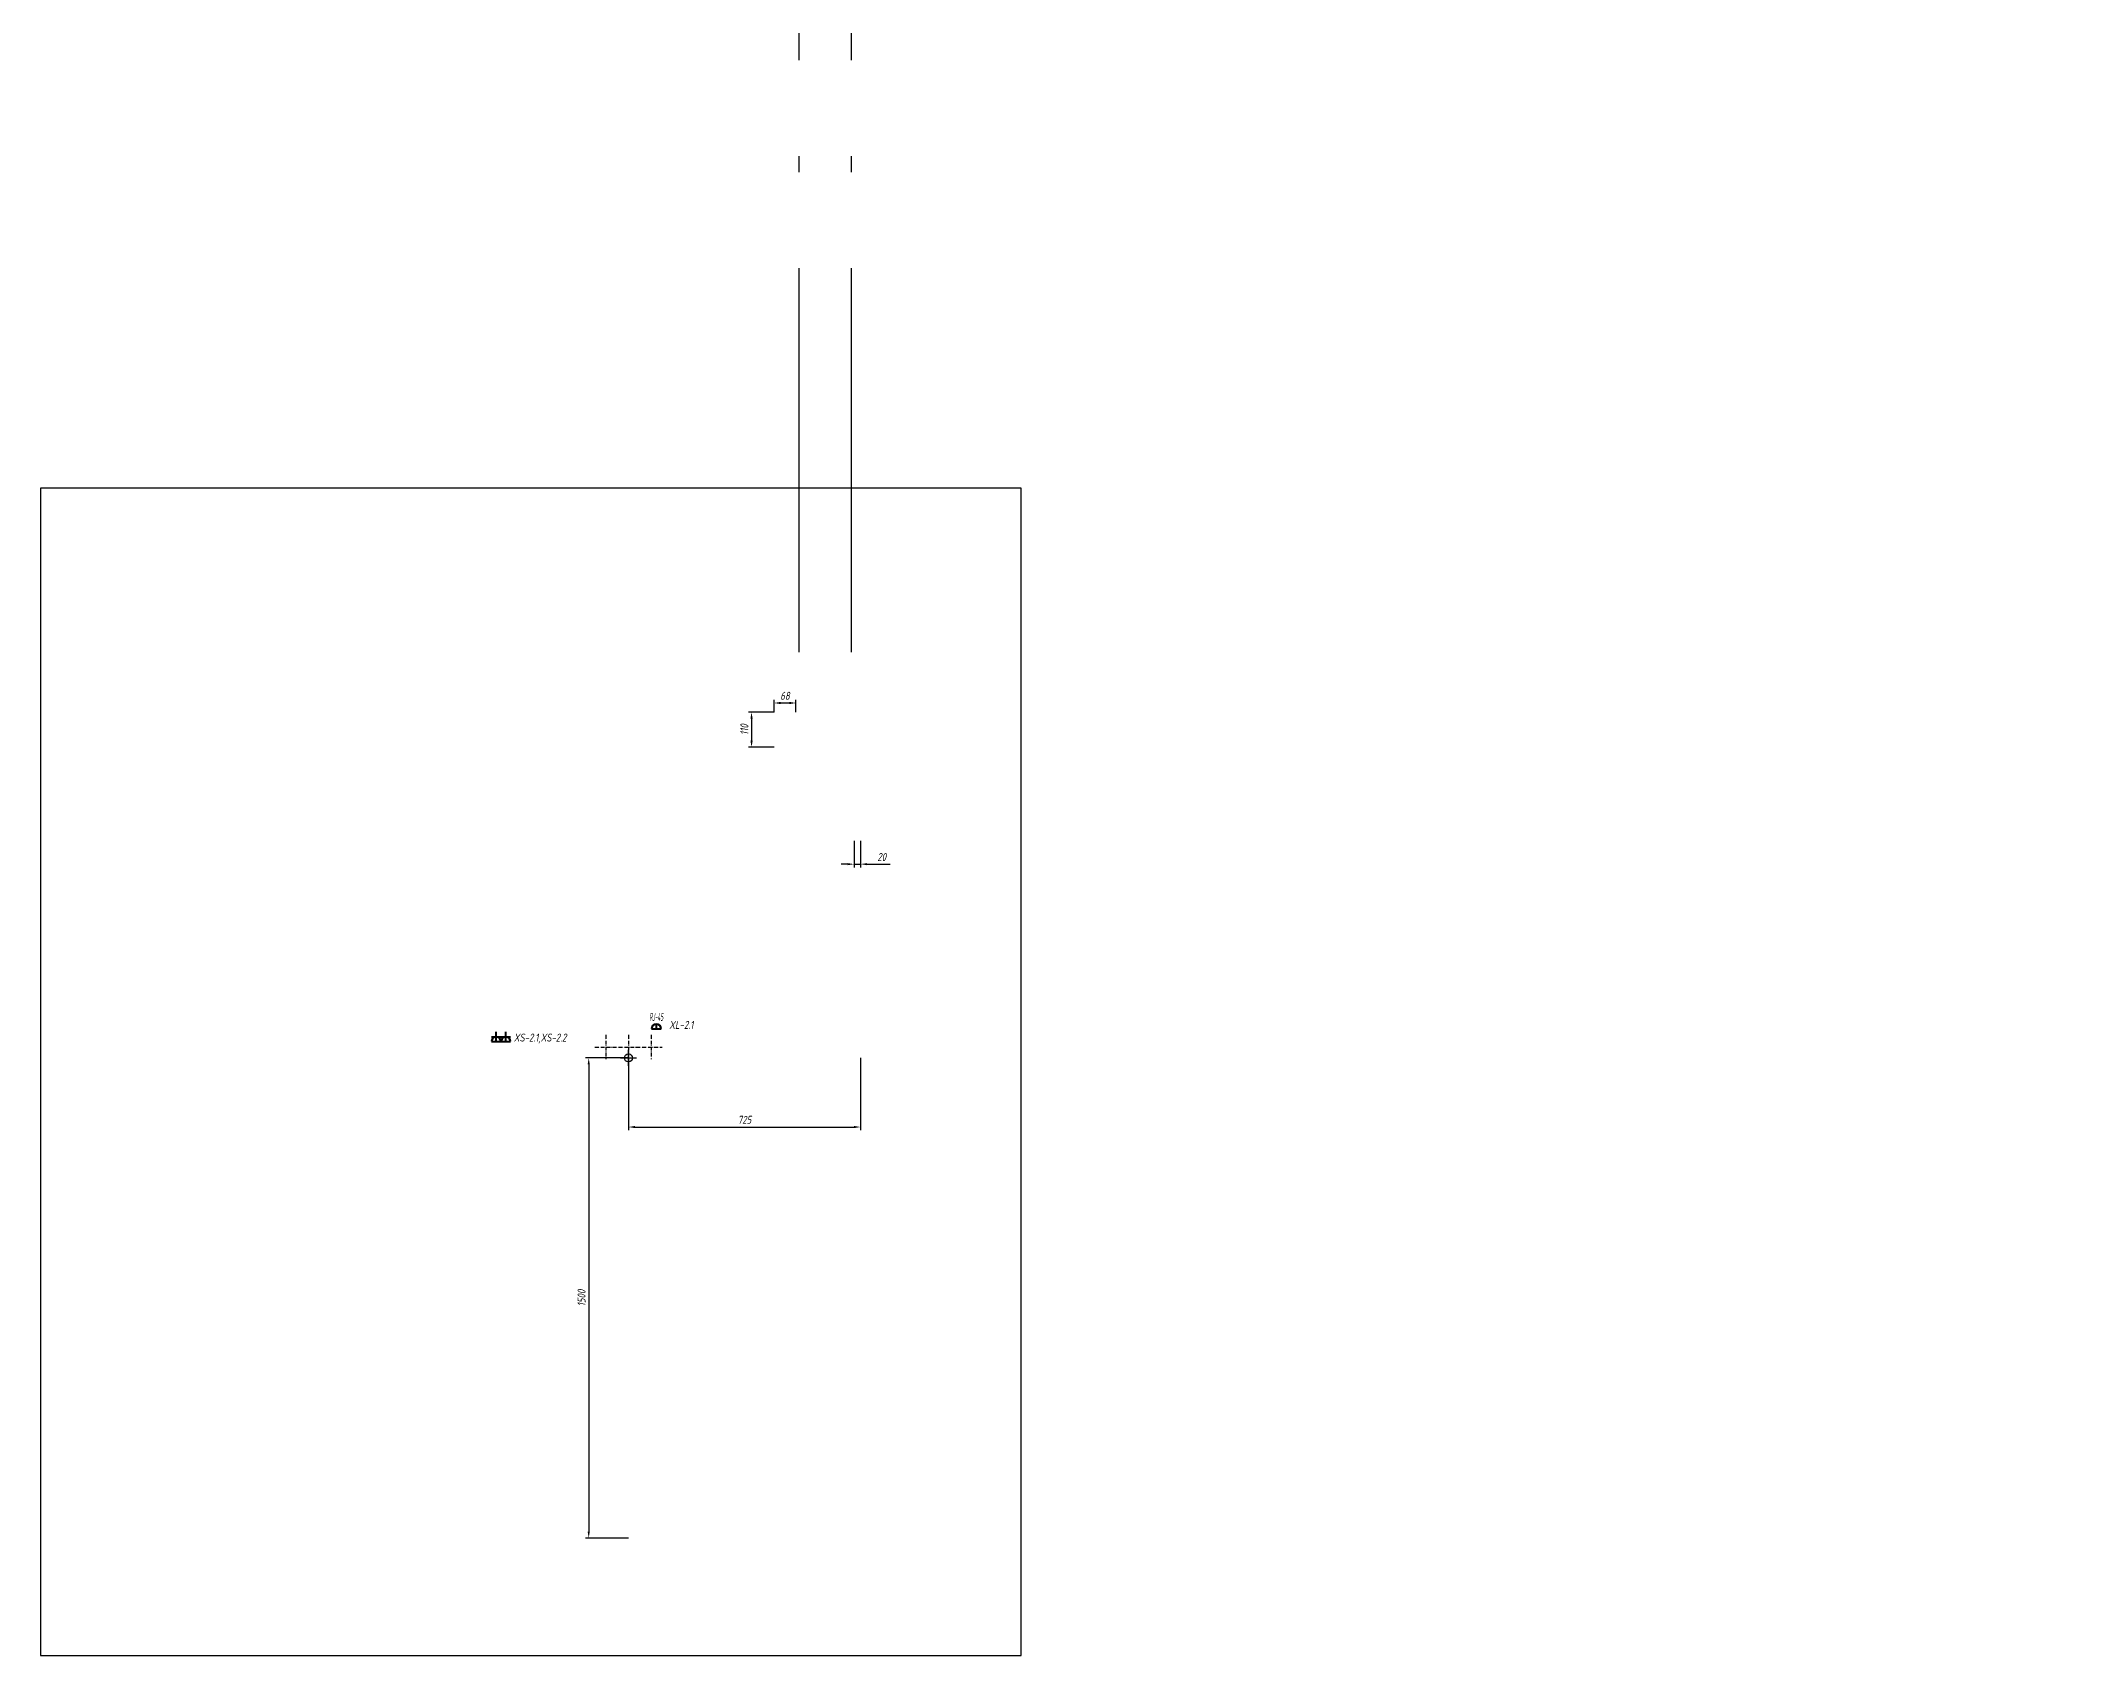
# Model space of a CAD drawing. Header units: millimetres. Extents: x -7421 to 21275, y -3440 to 28222.
# Drawn here: x -1879 to 4451, y 2302 to 7346 of the extents above; entities that cross this region are included whole.
import ezdxf
from ezdxf.enums import TextEntityAlignment as Align

# ---------------------------------------------------------------- set-up
doc = ezdxf.new("R2010")
doc.units = ezdxf.units.MM
doc.header["$PDMODE"] = 34
doc.header["$PDSIZE"] = 25
doc.linetypes.add('ACAD_ISO10W100', pattern=[18.5, 12, -3, 0.5, -3])
doc.layers.add('02 ЭОМ и СС', color=7, linetype='Continuous')
doc.layers.add('11 Привязка размеры', color=7, linetype='Continuous')
doc.layers.add('100 noprint', color=1, linetype='Continuous', plot=False)
doc.styles.get("Standard").update_dxf_attribs({"font": ''})
doc.styles.add('ГОСТ-ISOCPEUR', font='isocpeui.ttf', dxfattribs={"width": 0.8})
doc.styles.get('Standard').set_extended_font_data('Ubuntu')
doc.dimstyles.new('ISO-25', dxfattribs={"dimtxt": 2.5, "dimasz": 2.5, "dimexe": 1.25, "dimexo": 0.625, "dimtad": 1, "dimtxsty": 'Standard', "dimcen": 2.5, "dimadec": 0, "dimazin": 0, "dimtfac": 1, "dimtmove": 0, "dimatfit": 3, "dimfxl": 1, "dimarcsym": 0})

# ---------------------------------------------------------------- blocks, each defined once
blk = doc.blocks.new('*D12')
at = {"layer": '11 Привязка размеры', "color": 0, "lineweight": -2, "transparency": 16777216}
for p, q in [((663.2, 4847), (663.2, 4763.7)), ((683.2, 4847), (683.2, 4763.7)), ((643.2, 4773.7), (623.2, 4773.7)), ((663.2, 4773.7), (683.2, 4773.7)), ((703.2, 4773.7), (775.6, 4773.7))]:
    blk.add_line(p, q, dxfattribs=at)
at = {"layer": '11 Привязка размеры', "color": 0, "transparency": 16777216}
for points in [[(643.2, 4770.4), (643.2, 4777), (663.2, 4773.7)], [(703.2, 4777), (703.2, 4770.4), (683.2, 4773.7)]]:
    blk.add_solid(points, dxfattribs=at)
at = {"layer": 'Defpoints', "color": 0, "transparency": 16777216}
for p in [(663.2, 4847), (683.2, 4847), (683.2, 4773.7)]:
    blk.add_point(p, dxfattribs=at)
at = {"layer": '11 Привязка размеры', "color": 0, "transparency": 16777216, "insert": (749.4, 4796.2), "char_height": 25, "attachment_point": 5, "style": 'ГОСТ-ISOCPEUR'}
blk.add_mtext('20', dxfattribs=at)
blk = doc.blocks.new('*D13')
at = {"layer": '11 Привязка размеры', "color": 0, "lineweight": -2, "transparency": 16777216}
for p, q in [((413.2, 5248.5), (332.7, 5248.5)), ((342.7, 5228.5), (342.7, 5159)), ((413.2, 5139), (332.7, 5139))]:
    blk.add_line(p, q, dxfattribs=at)
at = {"layer": '11 Привязка размеры', "color": 0, "transparency": 16777216}
for points in [[(346.1, 5228.5), (339.4, 5228.5), (342.7, 5248.5)], [(339.4, 5159), (346.1, 5159), (342.7, 5139)]]:
    blk.add_solid(points, dxfattribs=at)
at = {"layer": 'Defpoints', "color": 0, "transparency": 16777216}
for p in [(413.2, 5248.5), (342.7, 5139), (413.2, 5139)]:
    blk.add_point(p, dxfattribs=at)
at = {"layer": '11 Привязка размеры', "color": 0, "transparency": 16777216, "insert": (320.2, 5193.8), "char_height": 25, "attachment_point": 5, "rotation": 90, "style": 'ГОСТ-ISOCPEUR'}
blk.add_mtext('110', dxfattribs=at)
blk = doc.blocks.new('*D14')
at = {"layer": '11 Привязка размеры', "color": 0, "lineweight": -2, "transparency": 16777216}
for p, q in [((413.2, 5248.5), (413.2, 5287.1)), ((433.2, 5277.1), (461.2, 5277.1)), ((481.2, 5248.5), (481.2, 5287.1))]:
    blk.add_line(p, q, dxfattribs=at)
at = {"layer": '11 Привязка размеры', "color": 0, "transparency": 16777216}
for points in [[(433.2, 5280.4), (433.2, 5273.7), (413.2, 5277.1)], [(461.2, 5273.7), (461.2, 5280.4), (481.2, 5277.1)]]:
    blk.add_solid(points, dxfattribs=at)
at = {"layer": 'Defpoints', "color": 0, "transparency": 16777216}
for p in [(481.2, 5277.1), (413.2, 5248.5), (481.2, 5248.5)]:
    blk.add_point(p, dxfattribs=at)
at = {"layer": '11 Привязка размеры', "color": 0, "transparency": 16777216, "insert": (447.2, 5299.6), "char_height": 25, "attachment_point": 5, "style": 'ГОСТ-ISOCPEUR'}
blk.add_mtext('68', dxfattribs=at)
blk = doc.blocks.new('*D15')
at = {"layer": '11 Привязка размеры', "color": 0, "lineweight": -2, "transparency": 16777216}
for p, q in [((-41.8, 4168.5), (-41.8, 3942.6)), ((683.2, 4168.5), (683.2, 3942.6)), ((-21.8, 3952.6), (663.2, 3952.6))]:
    blk.add_line(p, q, dxfattribs=at)
at = {"layer": '11 Привязка размеры', "color": 0, "transparency": 16777216}
for points in [[(-21.8, 3956), (-21.8, 3949.3), (-41.8, 3952.6)], [(663.2, 3949.3), (663.2, 3956), (683.2, 3952.6)]]:
    blk.add_solid(points, dxfattribs=at)
at = {"layer": 'Defpoints', "color": 0, "transparency": 16777216}
for p in [(-41.8, 4168.5), (683.2, 4168.5), (683.2, 3952.6)]:
    blk.add_point(p, dxfattribs=at)
at = {"layer": '11 Привязка размеры', "color": 0, "transparency": 16777216, "insert": (320.7, 3975.1), "char_height": 25, "attachment_point": 5, "style": 'ГОСТ-ISOCPEUR'}
blk.add_mtext('725', dxfattribs=at)
blk = doc.blocks.new('*D16')
at = {"layer": '11 Привязка размеры', "color": 0, "lineweight": -2, "transparency": 16777216}
for p, q in [((-41.8, 4168.5), (-176, 4168.5)), ((-166, 4148.5), (-166, 2688.5)), ((-41.8, 2668.5), (-176, 2668.5))]:
    blk.add_line(p, q, dxfattribs=at)
at = {"layer": '11 Привязка размеры', "color": 0, "transparency": 16777216}
for points in [[(-162.7, 4148.5), (-169.3, 4148.5), (-166, 4168.5)], [(-169.3, 2688.5), (-162.7, 2688.5), (-166, 2668.5)]]:
    blk.add_solid(points, dxfattribs=at)
at = {"layer": 'Defpoints', "color": 0, "transparency": 16777216}
for p in [(-41.8, 4168.5), (-166, 2668.5), (-41.8, 2668.5)]:
    blk.add_point(p, dxfattribs=at)
at = {"layer": '11 Привязка размеры', "color": 0, "transparency": 16777216, "insert": (-188.5, 3418.5), "char_height": 25, "attachment_point": 5, "rotation": 90, "style": 'ГОСТ-ISOCPEUR'}
blk.add_mtext('1500', dxfattribs=at)
blk = doc.blocks.new('розетка скрытая трехполюсная')
at = {"color": 0, "lineweight": -2}
for p, q in [((-1.5, 1.5), (1.5, 1.5)), ((-1.5, 0), (1.5, 0)), ((0, 0), (0, 3))]:
    blk.add_line(p, q, dxfattribs=at)
blk.add_arc((0, 0), 1.5, 0, 180, dxfattribs=at)
blk = doc.blocks.new('розетка RJ-45')
at = {"color": 0, "lineweight": -2}
for p, q in [((-1.5, 0), (1.5, 0)), ((0, 0), (0, 1.5))]:
    blk.add_line(p, q, dxfattribs=at)
blk.add_arc((0, 0), 1.5, 0, 180, dxfattribs=at)
at = {"color": 0, "lineweight": -2, "style": 'ГОСТ-ISOCPEUR', "width": 0.4}
blk.add_text('RJ-45', height=2.5, dxfattribs=at).set_placement((0, 2.5), align=Align.CENTER)

msp = doc.modelspace()

# ---------------------------------------------------------------- linework, layer by layer
at = {"layer": '100 noprint', "color": 1, "linetype": 'ACAD_ISO10W100', "lineweight": -2, "ltscale": 100, "flags": 128}
for points in [[(655.2, 5435.5), (655.2, 9642.1), (4451.2, 9642.1)], [(491.2, 5435.5), (491.2, 9478.1), (4451.2, 9478.1)]]:
    msp.add_lwpolyline(points, dxfattribs=at)
at = {"layer": '100 noprint', "lineweight": -2}
msp.add_lwpolyline([(-1878.9, 5948.2), (-1878.9, 2302), (1184.7, 2302), (1184.7, 5948.2)], close=True, dxfattribs=at)
at = {"layer": '11 Привязка размеры', "linetype": 'ACAD_ISO10W100'}
for p, q in [((-146.8, 4202.5), (63.2, 4202.5)), ((-146.8, 4202.5), (63.2, 4202.5)), ((-112.8, 4240.4), (-112.8, 4164.6)), ((-112.8, 4240.4), (-112.8, 4164.6)), ((-41.8, 4240.4), (-41.8, 4164.6)), ((-41.8, 4240.4), (-41.8, 4164.6)), ((29.2, 4240.4), (29.2, 4164.6)), ((29.2, 4240.4), (29.2, 4164.6))]:
    msp.add_line(p, q, dxfattribs=at)
at = {"layer": '11 Привязка размеры', "lineweight": -2}
msp.add_point((-41.8, 4168.5), dxfattribs=at)
msp.add_point((-41.8, 4168.5), dxfattribs=at)

# ---------------------------------------------------------------- block references
at = {"layer": '02 ЭОМ и СС', "color": 6, "lineweight": 40, "xscale": 10, "yscale": 10, "zscale": 10}
msp.add_blockref('розетка RJ-45', (45.4, 4259.1), dxfattribs=at)
at = {"layer": '02 ЭОМ и СС', "color": 1, "lineweight": 40, "xscale": 10, "yscale": 10, "zscale": 10}
for p in [(-455.2, 4219.5), (-425.2, 4219.5)]:
    msp.add_blockref('розетка скрытая трехполюсная', p, dxfattribs=at)

# ---------------------------------------------------------------- texts
at = {"layer": '02 ЭОМ и СС', "linetype": 'Continuous', "style": 'ГОСТ-ISOCPEUR', "width": 0.8}
for s, p in [('XS-2.1,XS-2.2', (-400.2, 4219.5)), ('XL-2.1', (85.4, 4259.1))]:
    msp.add_text(s, height=25, dxfattribs=at).set_placement(p)

# ---------------------------------------------------------------- dimensions: what is measured, and where the dimension line sits
at = {"layer": '11 Привязка размеры'}
for base, p1, p2, picture, middle in [((481.2, 5277.1), (413.2, 5248.5), (481.2, 5248.5), '*D14', (447.2, 5299.6)), ((683.2, 4773.7), (663.2, 4847), (683.2, 4847), '*D12', (749.4, 4796.2)), ((683.2, 3952.6), (-41.8, 4168.5), (683.2, 4168.5), '*D15', (320.7, 3975.1))]:
    dim = msp.add_linear_dim(base=base, p1=p1, p2=p2, dimstyle='ISO-25', override={"dimtxt": 25, "dimasz": 20, "dimexe": 10, "dimexo": 0, "dimgap": 10, "dimdec": 0, "dimtxsty": 'ГОСТ-ISOCPEUR'}, dxfattribs=at)
    dim.commit()
    dim.dimension.update_dxf_attribs({"geometry": picture, "text_midpoint": middle})
for base, p1, p2, picture, middle in [((342.7325548, 5139.0459465), (413.2337385, 5248.5459465), (413.2337385, 5139.0459465), '*D13', (320.2325548, 5193.7959465)), ((-166, 2668.5), (-41.8, 4168.5), (-41.8, 2668.5), '*D16', (-188.5, 3418.5))]:
    dim = msp.add_linear_dim(base=base, p1=p1, p2=p2, angle=90, dimstyle='ISO-25', override={"dimtxt": 25, "dimasz": 20, "dimexe": 10, "dimexo": 0, "dimgap": 10, "dimdec": 0, "dimtxsty": 'ГОСТ-ISOCPEUR'}, dxfattribs=at)
    dim.commit()
    dim.dimension.update_dxf_attribs({"geometry": picture, "text_midpoint": middle})

doc.saveas('drawing.dxf')
